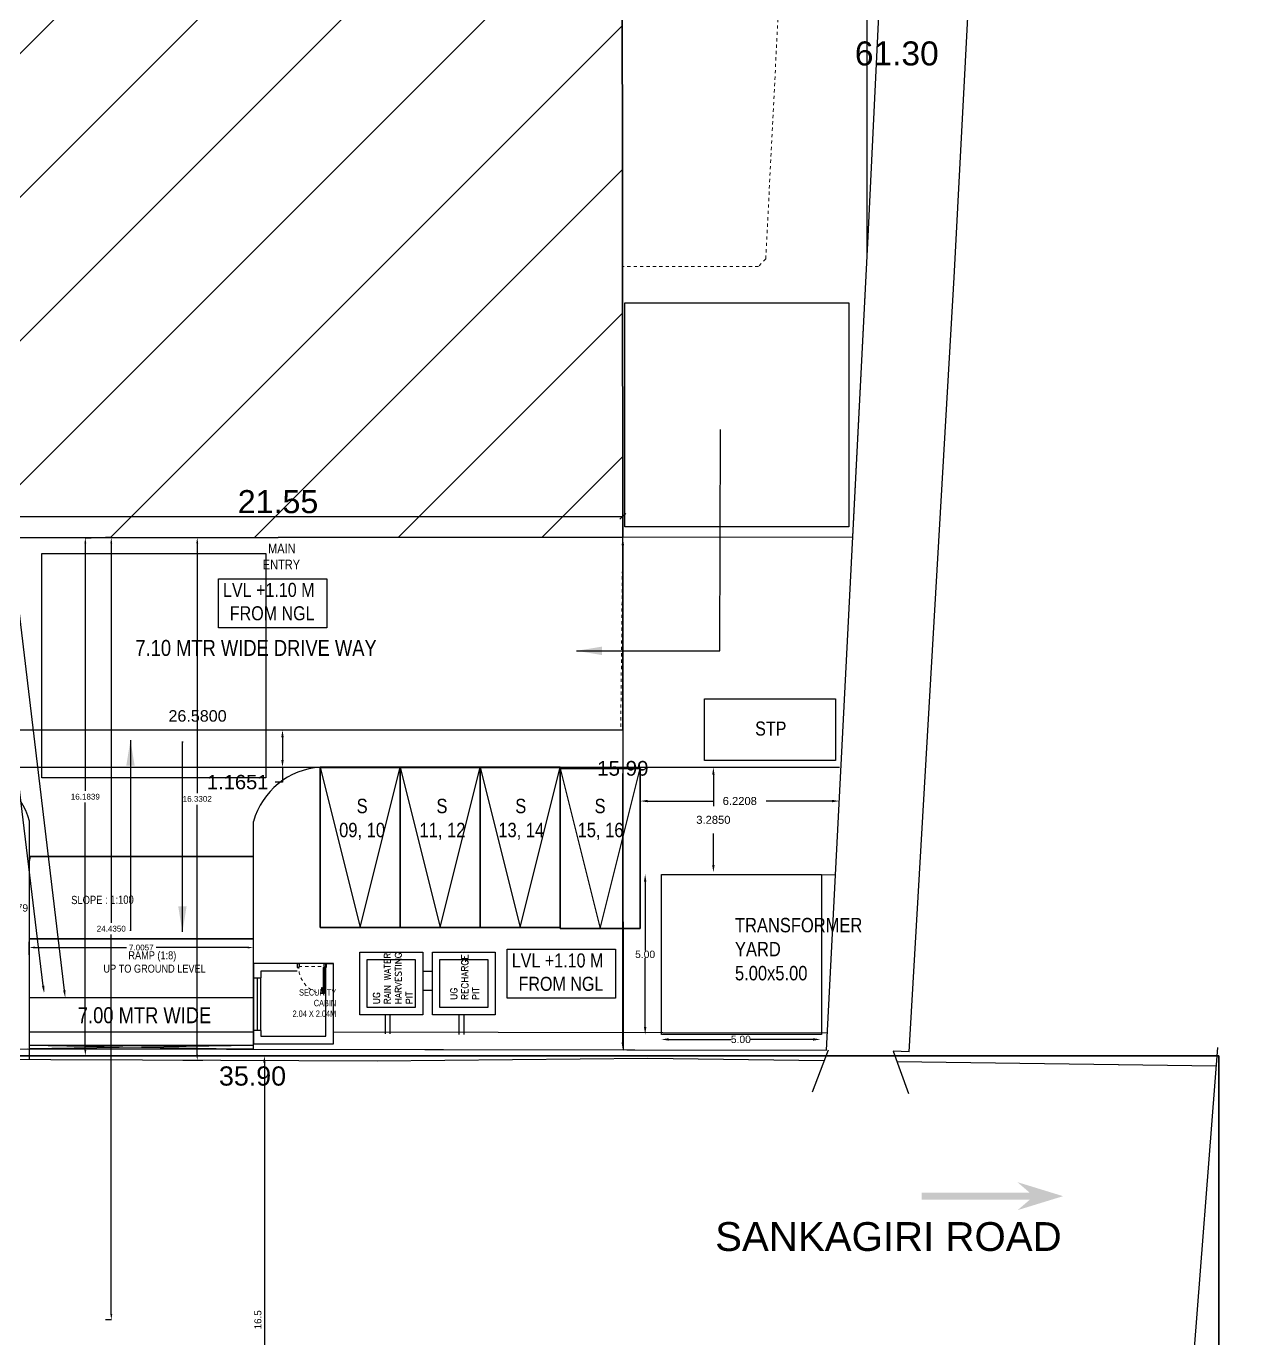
# Model space of a CAD drawing. Header units: metres. Extents: x -38 to 401, y 28 to 287.
# Drawn here: x 42.66 to 80.61, y 60.13 to 101.13 of the extents above; entities that cross this region are included whole.
import ezdxf

# ---------------------------------------------------------------- set-up
doc = ezdxf.new("R2010")
doc.units = ezdxf.units.M
for name, pattern in [('DASHED2', [0.375, 0.25, -0.125]), ('DOT2', [0.125, 0, -0.125]), ('HIDDEN', [0.375, 0.25, -0.125]), ('HIDDEN2', [0.1875, 0.125, -0.0625]), ('PHANTOM2', [1.25, 0.625, -0.125, 0.125, -0.125, 0.125, -0.125])]:
    doc.linetypes.add(name, pattern=pattern)
for name, color, linetype, lineweight in [('AR_WALL', 7, 'Continuous', 40), ('BLK_1_FIRE_TENDER_MOVEMENT', 161, 'Continuous', 0), ('BLK_1_LVL_0_BLDG_FOOT_PRINT', 4, 'Continuous', 30), ('BLK_1_LVL_0_FRONT_SETBACK', 4, 'Continuous', 30), ('BLK_1_LVL_0_SIDE_SETBACK1', 4, 'Continuous', 30), ('DIST_CL_ROAD', 7, 'Continuous', 0), ('GUARD_ROOM', 6, 'HIDDEN', 13), ('NOTIFIED_ROAD', 7, 'Continuous', 30), ('ROAD_WIDTH', 5, 'HIDDEN2', 5), ('SEPTIC_TANK_1', 7, 'Continuous', 30)]:
    doc.layers.add(name, color=color, linetype=linetype, lineweight=lineweight)
for name, color, linetype in [('MAIN_GATE', 57, 'Continuous'), ('PARKING_SLOT', 4, 'Continuous'), ('PLOT_BOUNDARY', 4, 'Continuous'), ('SEGREGATED_TOILET', 7, 'Continuous'), ('TRANSFORMER_YARD', 7, 'Continuous')]:
    doc.layers.add(name, color=color, linetype=linetype)
doc.layers.add('SHORTEST_DIST_TO_ROAD', color=6, linetype='Continuous', plot=False)
doc.styles.add('ID', font='GOTHIC.TTF', dxfattribs={"width": 0.85})
doc.styles.add('MtXpl_Arial_Narrow', font='ARIALN.TTF')
doc.styles.add('RomanS', font='romans.shx')
doc.styles.get("Standard").update_dxf_attribs({"font": 'arial.ttf'})
doc.styles.add('style1', font='timesbd.ttf')
doc.styles.add('working', font='timesbd.ttf', dxfattribs={"height": 0.25})
doc.dimstyles.new('1-100-ID', dxfattribs={"dimtxt": 0.3, "dimasz": 0.15, "dimexe": 100, "dimexo": 100, "dimgap": 0.15, "dimtad": 1, "dimdec": 0, "dimzin": 3, "dimdsep": 46, "dimtxsty": 'ID', "dimblk": 'ARCHTICK', "dimcen": 0, "dimclrd": 252, "dimclre": 252, "dimclrt": 3, "dimadec": 0, "dimazin": 0, "dimtfac": 1, "dimtdec": 0, "dimtix": 1, "dimtmove": 2, "dimatfit": 3, "dimldrblk": 'OPEN90', "dimfxl": 0, "dimtolj": 1, "dimtzin": 0, "dimarcsym": 0})
doc.dimstyles.new('ED', dxfattribs={"dimscale": 0, "dimtxt": 0.18, "dimasz": 0.18, "dimexe": 0, "dimexo": 0, "dimgap": 0.09, "dimtad": 1, "dimtoh": 1, "dimzin": 3, "dimdsep": 46, "dimtxsty": 'Standard', "dimblk": 'OBLIQUE', "dimcen": 0.09, "dimse1": 1, "dimse2": 1, "dimclrd": 251, "dimclrt": 30, "dimadec": 0, "dimazin": 0, "dimtfac": 1, "dimtmove": 0, "dimatfit": 3, "dimldrblk": 'ARCHTICK', "dimfxl": 0, "dimtolj": 1, "dimtzin": 0, "dimarcsym": 0})
doc.dimstyles.new('ISO-25', dxfattribs={"dimtxt": 2.5, "dimasz": 2.5, "dimexe": 1.25, "dimexo": 0.625, "dimtad": 1, "dimtxsty": 'Standard', "dimcen": 2.5, "dimadec": 0, "dimazin": 0, "dimtfac": 1, "dimtmove": 0, "dimatfit": 3, "dimfxl": 0, "dimarcsym": 0})
doc.dimstyles.new('new model', dxfattribs={"dimtxt": 0.25, "dimasz": 0.23, "dimexe": 0.1, "dimexo": 0.1, "dimgap": 0, "dimtad": 0, "dimtoh": 1, "dimzin": 1, "dimdsep": 46, "dimtxsty": 'working', "dimcen": 0.09, "dimse1": 1, "dimse2": 1, "dimclrd": 8, "dimclre": 8, "dimclrt": 3, "dimadec": 1, "dimazin": 0, "dimtfac": 1, "dimtofl": 0, "dimtmove": 0, "dimatfit": 3, "dimfxl": 0, "dimtolj": 1, "dimtzin": 0, "dimlwd": -1, "dimlwe": -1, "dimarcsym": 0})
doc.dimstyles.get("Standard").update_dxf_attribs({"dimtxt": 0.18, "dimasz": 0.18, "dimexe": 0.18, "dimexo": 0.0625, "dimgap": 0.09, "dimtad": 0, "dimtih": 1, "dimtoh": 1, "dimdec": 4, "dimzin": 0, "dimdsep": 46, "dimtxsty": 'Standard', "dimcen": 0.09, "dimadec": 0, "dimazin": 0, "dimtfac": 1, "dimtdec": 4, "dimtofl": 0, "dimtmove": 0, "dimatfit": 3, "dimfxl": 0, "dimtolj": 1, "dimtzin": 0, "dimarcsym": 0})
doc.dimstyles.new('STANDARD$0', dxfattribs={"dimtxt": 7, "dimasz": 3, "dimexe": 3, "dimexo": 1, "dimgap": 1.5, "dimtad": 1, "dimdec": 1, "dimzin": 1, "dimdsep": 46, "dimlunit": 4, "dimtxsty": 'Standard', "dimblk": 'OBLIQUE', "dimcen": 0.09375, "dimdle": 1, "dimclrd": 8, "dimclre": 8, "dimclrt": 7, "dimadec": 1, "dimazin": 0, "dimtfac": 1, "dimtdec": 1, "dimtix": 1, "dimtmove": 2, "dimatfit": 3, "dimldrblk": 'ARCHTICK', "dimfxl": 0, "dimfrac": 2, "dimtolj": 1, "dimtzin": 0, "dimarcsym": 0})

# ---------------------------------------------------------------- blocks, each defined once
blk = doc.blocks.new('A$C451C4DC8')
at = {"color": 7, "linetype": 'DASHED2', "lineweight": -2, "ltscale": 2}
for p, q in [((0.774, -1.96, -196.523), (0.774, -2.264, -196.835)), ((1.365, -1.96, -230.332), (1.365, -2.264, -230.348))]:
    blk.add_line(p, q, dxfattribs=at)
at = {"color": 7, "lineweight": -2, "ltscale": 2}
for points in [[(0, -1.96), (0, 0), (1.96, 0), (1.96, -1.96)], [(0.23, -1.73), (0.23, -0.23), (1.73, -0.23), (1.73, -1.73)], [(0, -4.224), (0, -2.264), (1.96, -2.264), (1.96, -4.224)], [(0.23, -3.994), (0.23, -2.494), (1.73, -2.494), (1.73, -3.994)]]:
    blk.add_lwpolyline(points, close=True, dxfattribs=at)
at = {"color": 7, "linetype": 'DASHED2', "lineweight": -2, "ltscale": 2, "char_height": 0.2048, "attachment_point": 1, "rotation": 0.0697, "style": 'RomanS'}
for s, insert in [('UG\\PRAIN WATER\\PHARVESTING\\PPIT', (0.332, -0.415)), ('UG\\PRECHARGE\\PPIT', (0.469, -2.833, -196.727))]:
    blk.add_mtext_dynamic_manual_height_columns(s, width=14.63176, gutter_width=12.5, heights=[0], dxfattribs=dict(at, insert=insert))
blk = doc.blocks.new('DOOR .9044M D3')
at = {"linetype": 'Continuous'}
for p, q in [((4488.502, 1107.105), (4488.502, 1106.978)), ((4488.502, 1107.105), (4488.537, 1107.105)), ((4488.502, 1106.978), (4488.522, 1106.978)), ((4488.522, 1107.09), (4488.522, 1106.978)), ((4488.522, 1107.09), (4488.537, 1107.09)), ((4488.537, 1107.135), (4488.55, 1107.135)), ((4488.537, 1107.135), (4488.537, 1107.105)), ((4488.537, 1107.09), (4488.537, 1107.059)), ((4488.537, 1107.059), (4488.55, 1107.059)), ((4488.55, 1106.349), (4488.55, 1107.173)), ((4488.55, 1107.173), (4488.588, 1107.173)), ((4488.588, 1106.349), (4488.588, 1107.173)), ((4488.588, 1107.135), (4488.601, 1107.135)), ((4488.588, 1107.059), (4488.601, 1107.059)), ((4488.601, 1107.135), (4488.601, 1107.105)), ((4488.601, 1107.105), (4488.636, 1107.105)), ((4488.601, 1107.09), (4488.616, 1107.09)), ((4488.601, 1107.09), (4488.601, 1107.059)), ((4488.616, 1107.09), (4488.616, 1106.978)), ((4488.616, 1106.978), (4488.636, 1106.978)), ((4488.636, 1107.105), (4488.636, 1106.978)), ((4487.724, 1106.222), (4487.724, 1106.349)), ((4487.724, 1106.349), (4487.775, 1106.349)), ((4487.724, 1106.222), (4487.788, 1106.222)), ((4487.775, 1106.311), (4487.775, 1106.349)), ((4487.775, 1106.311), (4487.788, 1106.311)), ((4487.788, 1106.222), (4487.788, 1106.311)), ((4488.55, 1106.349), (4488.588, 1106.349)), ((4488.575, 1106.222), (4488.575, 1106.311)), ((4488.575, 1106.311), (4488.588, 1106.311)), ((4488.575, 1106.222), (4488.639, 1106.222)), ((4488.588, 1106.311), (4488.588, 1106.349)), ((4488.588, 1106.349), (4488.639, 1106.349)), ((4488.639, 1106.222), (4488.639, 1106.349))]:
    blk.add_line(p, q, dxfattribs=at)
at = {"linetype": 'PHANTOM2', "lineweight": 0, "ltscale": 0.025}
blk.add_line((4487.775, 1106.311), (4488.588, 1106.311), dxfattribs=at)
blk.add_arc((4488.61, 1106.341), 0.835, 94.1217, 179.4172, dxfattribs=at)
blk = doc.blocks.new('*D1207')
at = {"color": 0, "lineweight": -2}
for p, q in [((42.401, 77.749), (42.401, 73.7)), ((42.401, 69.415), (42.401, 73.465))]:
    blk.add_line(p, q, dxfattribs=at)
at = {"color": 0}
for points in [[(42.363, 77.749), (42.44, 77.749), (42.401, 77.979)], [(42.363, 69.415), (42.44, 69.415), (42.401, 69.185)]]:
    blk.add_solid(points, dxfattribs=at)
at = {"layer": 'Defpoints', "color": 0}
for p in [(42.401, 77.979), (42.789, 77.979), (42.789, 69.185)]:
    blk.add_point(p, dxfattribs=at)
at = {"color": 0, "lineweight": 25, "insert": (42.401, 73.582), "char_height": 0.23, "attachment_point": 5}
blk.add_mtext('\\A1;8.79', dxfattribs=at)
blk = doc.blocks.new('*D1209')
at = {"color": 0, "lineweight": -2}
for p, q in [((61.298, 84.914), (61.298, 78.178)), ((61.298, 69.382), (61.298, 77.708))]:
    blk.add_line(p, q, dxfattribs=at)
at = {"color": 0}
for points in [[(61.259, 84.914), (61.336, 84.914), (61.298, 85.144)], [(61.259, 69.382), (61.336, 69.382), (61.298, 69.152)]]:
    blk.add_solid(points, dxfattribs=at)
at = {"layer": 'Defpoints', "color": 0}
for p in [(61.299, 85.144), (61.269, 69.152), (61.298, 69.152)]:
    blk.add_point(p, dxfattribs=at)
at = {"color": 0, "lineweight": 25, "insert": (61.298, 77.943), "char_height": 0.23, "attachment_point": 5}
blk.add_mtext('\\A1;{\\H2x;15.99}', dxfattribs=at)
blk = doc.blocks.new('*D1213')
at = {"color": 0, "lineweight": -2}
for p, q in [((62.73, 69.477), (64.689, 69.477)), ((67.245, 69.477), (65.286, 69.477))]:
    blk.add_line(p, q, dxfattribs=at)
at = {"color": 0}
for points in [[(62.73, 69.515), (62.73, 69.438), (62.5, 69.477)], [(67.245, 69.515), (67.245, 69.438), (67.475, 69.477)]]:
    blk.add_solid(points, dxfattribs=at)
at = {"layer": 'Defpoints', "color": 0}
for p in [(62.5, 69.694, 0.004), (67.475, 69.672, 0), (67.475, 69.477)]:
    blk.add_point(p, dxfattribs=at)
at = {"color": 0, "lineweight": 25, "insert": (64.987, 69.477), "char_height": 0.23, "attachment_point": 5}
blk.add_mtext('\\A1;5.00', dxfattribs=at)
blk = doc.blocks.new('*D1214')
at = {"color": 0, "lineweight": -2}
for p, q in [((61.996, 74.404), (61.996, 72.252)), ((61.996, 69.864), (61.996, 72.017))]:
    blk.add_line(p, q, dxfattribs=at)
at = {"color": 0}
for points in [[(61.958, 74.404), (62.034, 74.404), (61.996, 74.634)], [(61.958, 69.864), (62.034, 69.864), (61.996, 69.634)]]:
    blk.add_solid(points, dxfattribs=at)
at = {"layer": 'Defpoints', "color": 0}
for p in [(62.511, 74.634, 0), (61.996, 69.634), (62.502, 69.634, 0)]:
    blk.add_point(p, dxfattribs=at)
at = {"color": 0, "lineweight": 25, "insert": (61.996, 72.134), "char_height": 0.23, "attachment_point": 5}
blk.add_mtext('\\A1;5.00', dxfattribs=at)
blk = doc.blocks.new('CARS')
at = {"color": 0, "linetype": 'Continuous'}
blk.add_lwpolyline([(0, 0), (5000, 0), (5000, -2500), (0, -2500)], close=True, dxfattribs=at)
blk.add_lwpolyline([(0, 0), (5000, -1250), (0, -2500)], dxfattribs=at)
blk = doc.blocks.new('*D703')
at = {"color": 0, "lineweight": -2}
for p, q in [((50.663, 78.914), (50.663, 78.209)), ((50.663, 77.979), (50.663, 77.513)), ((50.663, 77.513), (50.433, 77.513))]:
    blk.add_line(p, q, dxfattribs=at)
at = {"color": 0}
for points in [[(50.625, 78.914), (50.702, 78.914), (50.663, 79.144)], [(50.625, 78.209), (50.702, 78.209), (50.663, 77.979)]]:
    blk.add_solid(points, dxfattribs=at)
at = {"layer": 'Defpoints', "color": 0}
for p in [(49.709, 79.144, 0.011), (49.709, 77.979, 0.011), (50.663, 77.979)]:
    blk.add_point(p, dxfattribs=at)
at = {"color": 0, "lineweight": 25, "insert": (49.264, 77.513), "char_height": 0.25, "attachment_point": 5}
blk.add_mtext('\\A1;{\\H1.8x;1.1651}', dxfattribs=at)
blk = doc.blocks.new('*D1219')
at = {"color": 0, "lineweight": -2}
for p, q in [((62.073, 76.924), (64.133, 76.924)), ((67.833, 76.924), (65.773, 76.924))]:
    blk.add_line(p, q, dxfattribs=at)
at = {"color": 0}
for points in [[(62.073, 76.962), (62.073, 76.886), (61.843, 76.924)], [(67.833, 76.962), (67.833, 76.886), (68.063, 76.924)]]:
    blk.add_solid(points, dxfattribs=at)
at = {"layer": 'Defpoints', "color": 0}
for p in [(61.843, 77.094), (68.063, 76.924), (68.063, 76.896, 0.011)]:
    blk.add_point(p, dxfattribs=at)
at = {"color": 0, "lineweight": 25, "insert": (64.953, 76.924), "char_height": 0.25, "attachment_point": 5}
blk.add_mtext('\\A1;6.2208', dxfattribs=at)
blk = doc.blocks.new('*D1220')
at = {"color": 0, "lineweight": -2}
for p, q in [((64.128, 77.749), (64.128, 76.764)), ((64.128, 74.924), (64.128, 75.909))]:
    blk.add_line(p, q, dxfattribs=at)
at = {"color": 0}
for points in [[(64.09, 77.749), (64.167, 77.749), (64.128, 77.979)], [(64.09, 74.924), (64.167, 74.924), (64.128, 74.694)]]:
    blk.add_solid(points, dxfattribs=at)
at = {"layer": 'Defpoints', "color": 0}
for p in [(64.243, 77.979, 0.011), (64.128, 74.694), (64.243, 74.694)]:
    blk.add_point(p, dxfattribs=at)
at = {"color": 0, "lineweight": 25, "insert": (64.128, 76.336), "char_height": 0.25, "attachment_point": 5}
blk.add_mtext('\\A1;3.2850', dxfattribs=at)
blk = doc.blocks.new('*D1222')
at = {"layer": 'Defpoints', "color": 0}
for p in [(31.734, 69.166, 0.011), (67.719, 69.139, 0.011), (67.718, 68.316)]:
    blk.add_point(p, dxfattribs=at)
at = {"color": 0, "lineweight": 25, "insert": (49.726, 68.33), "char_height": 0.2, "attachment_point": 5}
blk.add_mtext('\\A1;{\\H3x;35.90}', dxfattribs=at)
blk = doc.blocks.new('*D1225')
at = {"layer": 'Defpoints', "color": 0}
for p in [(70.608, 131.476, 0.011), (67.662, 69.141, 0.011), (68.386, 69.106)]:
    blk.add_point(p, dxfattribs=at)
at = {"color": 0, "lineweight": 25, "insert": (69.859, 100.274), "char_height": 0.25, "attachment_point": 5}
blk.add_mtext('\\A1;{\\H3x;61.30}', dxfattribs=at)
blk = doc.blocks.new('_ArchTick')
at = {"color": 0, "linetype": 'ByBlock', "const_width": 0.15}
blk.add_lwpolyline([(-0.5, -0.5), (0.5, 0.5)], dxfattribs=at)
blk = doc.blocks.new('*D699')
at = {"color": 252, "lineweight": -2}
for p, q in [((38.614, 137.902), (49.766, 137.916)), ((62.734, 137.932), (51.56, 137.918))]:
    blk.add_line(p, q, dxfattribs=at)
at = {"color": 252, "linetype": 'DOT2', "lineweight": -2}
for p, q in [((38.737, 38.492), (38.738, 37.902)), ((62.857, 38.522), (62.858, 37.932))]:
    blk.add_line(p, q, dxfattribs=at)
at = {"layer": 'Defpoints', "color": 0}
for p in [(38.613, 138.492, 0.011), (62.733, 138.522, 0.011), (62.734, 137.932)]:
    blk.add_point(p, dxfattribs=at)
at = {"color": 252, "lineweight": -2, "xscale": 0.15, "yscale": 0.15, "zscale": 0.15}
for p, rotation in [((38.614, 137.902), 180.0710662321412), ((62.734, 137.932), 0.07106623214121782)]:
    blk.add_blockref('_ArchTick', p, dxfattribs=dict(at, rotation=rotation))
at = {"color": 3, "lineweight": 25, "insert": (50.663, 137.917), "char_height": 0.3, "attachment_point": 5, "rotation": 0.0711, "style": 'ID'}
blk.add_mtext('\\A1;{\\H4x;24}', dxfattribs=at)
blk = doc.blocks.new('_Open90')
at = {"layer": 'AR_WALL', "color": 0, "lineweight": -2}
for p, q in [((0, 0), (-1, 0)), ((-0.5, 0.5), (0, 0)), ((0, 0), (-0.5, -0.5))]:
    blk.add_line(p, q, dxfattribs=at)
blk = doc.blocks.new('*D1227')
at = {"layer": 'Defpoints', "color": 0}
for p in [(61.299, 79.581), (34.719, 79.144, 0.011), (61.299, 79.144, 0.011)]:
    blk.add_point(p, dxfattribs=at)
at = {"color": 0, "lineweight": 25, "insert": (48.009, 79.581), "char_height": 0.2, "attachment_point": 5}
blk.add_mtext('\\A1;{\\H1.8x;26.5800}', dxfattribs=at)
blk = doc.blocks.new('_Oblique')
at = {"color": 0, "linetype": 'ByBlock', "lineweight": -2}
blk.add_line((-0.5, -0.5), (0.5, 0.5), dxfattribs=at)
blk = doc.blocks.new('*D1228')
at = {"color": 251, "lineweight": -2}
blk.add_line((39.749, 85.816), (61.299, 85.816), dxfattribs=at)
at = {"layer": 'Defpoints', "color": 0}
for p in [(61.299, 85.816), (39.749, 85.286, 0.011), (61.299, 85.313, 0.011)]:
    blk.add_point(p, dxfattribs=at)
at = {"color": 251, "lineweight": -2, "xscale": 0.18, "yscale": 0.18, "zscale": 0.18, "rotation": 180}
blk.add_blockref('_Oblique', (39.749, 85.816), dxfattribs=at)
at = {"color": 251, "lineweight": -2, "xscale": 0.18, "yscale": 0.18, "zscale": 0.18}
blk.add_blockref('_Oblique', (61.299, 85.816), dxfattribs=at)
at = {"color": 30, "lineweight": 25, "insert": (50.524, 86.273), "char_height": 0.18, "attachment_point": 5}
blk.add_mtext('\\A1;{\\H4x;21.55}', dxfattribs=at)
blk = doc.blocks.new('*D910')
at = {"layer": 'Defpoints', "color": 0}
for p in [(32.923, 155.919), (33.046, 155.934), (43.337, 70.937)]:
    blk.add_point(p, dxfattribs=at)
at = {"layer": 'SEGREGATED_TOILET', "color": 1}
for p, q in [((32.95, 155.691), (38.02, 113.818)), ((43.186, 71.15), (38.116, 113.023))]:
    blk.add_line(p, q, dxfattribs=at)
for points in [[(32.988, 155.695), (32.912, 155.686), (32.923, 155.919)], [(43.224, 71.155), (43.148, 71.145), (43.214, 70.922)]]:
    blk.add_solid(points, dxfattribs=at)
at = {"layer": 'SEGREGATED_TOILET', "color": 1, "lineweight": 30, "insert": (38.068, 113.42), "char_height": 0.25, "attachment_point": 5, "rotation": 276.9038, "style": 'working'}
blk.add_mtext('\\A1;85.62', dxfattribs=at)
blk = doc.blocks.new('*D720')
at = {"layer": 'Defpoints', "color": 0}
for p in [(33.707, 155.94), (43.873, 70.781, 0.011), (43.873, 70.781)]:
    blk.add_point(p, dxfattribs=at)
at = {"layer": 'SEGREGATED_TOILET', "color": 1}
for p, q in [((33.735, 155.711), (38.742, 113.762)), ((43.846, 71.01), (38.838, 112.959))]:
    blk.add_line(p, q, dxfattribs=at)
for points in [[(33.773, 155.716), (33.697, 155.707), (33.707, 155.94)], [(43.884, 71.014), (43.808, 71.005), (43.873, 70.781)]]:
    blk.add_solid(points, dxfattribs=at)
at = {"layer": 'SEGREGATED_TOILET', "color": 1, "lineweight": 30, "insert": (38.79, 113.361), "char_height": 0.25, "attachment_point": 5, "rotation": 276.8072, "style": 'working'}
blk.add_mtext('\\A1;85.76', dxfattribs=at)
blk = doc.blocks.new('*D930')
at = {"layer": 'Defpoints', "color": 0}
for p in [(47.559, 85.155, 0.011), (47.482, 68.825, 0.307), (47.999, 68.825)]:
    blk.add_point(p, dxfattribs=at)
at = {"layer": 'NOTIFIED_ROAD', "color": 0, "lineweight": -2}
for p, q in [((47.622, 85.155), (48.179, 85.155)), ((47.999, 84.975), (47.999, 77.172)), ((47.999, 69.005), (47.999, 76.808)), ((47.544, 68.825), (48.179, 68.825))]:
    blk.add_line(p, q, dxfattribs=at)
at = {"layer": 'NOTIFIED_ROAD', "color": 0}
for points in [[(47.969, 84.975), (48.029, 84.975), (47.999, 85.155)], [(47.969, 69.005), (48.029, 69.005), (47.999, 68.825)]]:
    blk.add_solid(points, dxfattribs=at)
at = {"layer": 'NOTIFIED_ROAD', "color": 0, "insert": (47.999, 76.99), "char_height": 0.18, "attachment_point": 5}
blk.add_mtext('\\A1;16.3302', dxfattribs=at)
blk = doc.blocks.new('*D931')
at = {"layer": 'Defpoints', "color": 0}
for p in [(45.38, 85.152, 0.011), (45.313, 60.717), (45.38, 60.717, 0.307)]:
    blk.add_point(p, dxfattribs=at)
at = {"layer": 'DIST_CL_ROAD', "color": 0, "lineweight": -2}
for p, q in [((45.317, 85.152), (45.133, 85.152)), ((45.313, 84.972), (45.313, 73.117)), ((45.313, 60.897), (45.313, 72.753)), ((45.317, 60.717), (45.133, 60.717))]:
    blk.add_line(p, q, dxfattribs=at)
at = {"layer": 'DIST_CL_ROAD', "color": 0}
for points in [[(45.283, 84.972), (45.343, 84.972), (45.313, 85.152)], [(45.283, 60.897), (45.343, 60.897), (45.313, 60.717)]]:
    blk.add_solid(points, dxfattribs=at)
at = {"layer": 'DIST_CL_ROAD', "color": 0, "insert": (45.313, 72.935), "char_height": 0.18, "attachment_point": 5}
blk.add_mtext('\\A1;24.4350', dxfattribs=at)
blk = doc.blocks.new('*D932')
at = {"layer": 'Defpoints', "color": 0}
for p in [(44.438, 85.151, 0.011), (44.502, 85.151), (44.458, 68.967, 0.307)]:
    blk.add_point(p, dxfattribs=at)
at = {"layer": 'SHORTEST_DIST_TO_ROAD', "color": 0, "lineweight": -2}
for p, q in [((44.501, 85.151), (44.682, 85.151)), ((44.502, 84.971), (44.502, 77.241)), ((44.502, 69.147), (44.502, 76.877)), ((44.521, 68.967), (44.682, 68.967))]:
    blk.add_line(p, q, dxfattribs=at)
at = {"layer": 'SHORTEST_DIST_TO_ROAD', "color": 0}
for points in [[(44.472, 84.971), (44.532, 84.971), (44.502, 85.151)], [(44.472, 69.147), (44.532, 69.147), (44.502, 68.967)]]:
    blk.add_solid(points, dxfattribs=at)
at = {"layer": 'SHORTEST_DIST_TO_ROAD', "color": 0, "insert": (44.502, 77.059), "char_height": 0.18, "attachment_point": 5}
blk.add_mtext('\\A1;16.1839', dxfattribs=at)
blk = doc.blocks.new('*D721')
at = {"layer": 'Defpoints', "color": 0}
for p in [(49.753, 72.347), (42.747, 72.057), (49.753, 72.057, 0.011)]:
    blk.add_point(p, dxfattribs=at)
at = {"layer": 'MAIN_GATE', "color": 0, "lineweight": -2}
for p, q in [((42.747, 72.12), (42.747, 72.527)), ((42.927, 72.347), (45.787, 72.347)), ((49.573, 72.347), (46.713, 72.347)), ((49.753, 72.12), (49.753, 72.527))]:
    blk.add_line(p, q, dxfattribs=at)
at = {"layer": 'MAIN_GATE', "color": 0}
for points in [[(42.927, 72.377), (42.927, 72.317), (42.747, 72.347)], [(49.573, 72.377), (49.573, 72.317), (49.753, 72.347)]]:
    blk.add_solid(points, dxfattribs=at)
at = {"layer": 'MAIN_GATE', "color": 0, "insert": (46.25, 72.347), "char_height": 0.18, "attachment_point": 5}
blk.add_mtext('\\A1;7.0057', dxfattribs=at)
blk = doc.blocks.new('*D1206')
at = {"layer": 'Defpoints', "color": 0}
for p in [(50.098, 68.967, 0.307), (50.098, 52.467, 0.307), (50.098, 52.467)]:
    blk.add_point(p, dxfattribs=at)
at = {"layer": 'NOTIFIED_ROAD', "color": 0, "linetype": 'DOT2', "lineweight": -2}
for p, q in [((50.062, 68.967), (48.848, 68.967)), ((50.135, 52.467), (51.348, 52.467))]:
    blk.add_line(p, q, dxfattribs=at)
at = {"layer": 'NOTIFIED_ROAD', "color": 0, "lineweight": -2}
blk.add_line((50.098, 68.747), (50.098, 52.687), dxfattribs=at)
at = {"layer": 'NOTIFIED_ROAD', "color": 0}
for points in [[(50.062, 68.747), (50.135, 68.747), (50.098, 68.967)], [(50.062, 52.687), (50.135, 52.687), (50.098, 52.467)]]:
    blk.add_solid(points, dxfattribs=at)
at = {"layer": 'NOTIFIED_ROAD', "color": 0, "insert": (49.896, 60.717), "char_height": 0.22, "attachment_point": 5, "rotation": 90}
blk.add_mtext('16.5', dxfattribs=at)

msp = doc.modelspace()

# ---------------------------------------------------------------- hatches: boundary and pattern name
at = {"lineweight": 25}
h = msp.add_hatch(dxfattribs=at)
h.set_pattern_fill('ANSI31', color=0)
h.set_pattern_definition([(45, (-2285.8488, -180.5307), (-2.245064, 2.245064), [])])
h.paths.add_polyline_path([(62.74573, 128.37947), (61.29437, 128.37886), (61.29437, 138.52206), (52.51437, 138.51111), (52.51437, 138.49386), (39.74437, 138.49386), (39.74437, 135.33135), (39.49437, 135.08135), (38.61738, 135.08135), (38.636, 120.03712), (39.77337, 120.03712), (39.77337, 112.83712), (38.64491, 112.83712), (38.65086, 108.02926), (38.81398, 108.02926), (38.81398, 107.26334), (38.65181, 107.26334), (38.65664, 103.36151), (39.72664, 103.363), (39.74933, 85.1453), (61.29437, 85.17203), (61.29437, 89.16217), (61.26422, 113.47201), (62.76422, 113.47387)])
h.paths.add_polyline_path([(61.25852, 127.7137), (61.2628, 124.25922), (63.02653, 124.26141), (63.02224, 127.71588)], flags=9)
h.paths.add_polyline_path([(48.86109, 117.58603), (53.40621, 117.58603), (53.40621, 120.0341), (48.86109, 120.0341)], flags=24)
h = msp.add_hatch(color=7, dxfattribs=at)
h.dxf.hatch_style = 1
h.paths.add_polyline_path([(74.01132, 64.69009), (73.62865, 65.01852), (75.05653, 64.58036), (73.63624, 64.14453), (74.01132, 64.46645), (70.63298, 64.46645), (70.63298, 64.69009)])

# ---------------------------------------------------------------- linework, layer by layer
at = {"color": 7, "lineweight": 25}
for p, q in [((68.939, 94.03379, 0.01119), (68.939, 145.58832, 0.01119)), ((51.84255, 77.97871, 0.01119), (68.06992, 77.97871, 0.01119)), ((42.75789, 68.84304, 0.01119), (42.75789, 76.30038, 0.01119)), ((49.75789, 69.17307, 0.01119), (49.75789, 76.28809, 0.01119)), ((62.51089, 74.63419, 0.01119), (67.94566, 74.62401, 0.01119)), ((62.51089, 69.63467, 0.01119), (62.51089, 74.63419, 0.01119)), ((51.12255, 71.84368, 0.02235), (49.7526, 71.84368, 0.02235)), ((49.7526, 71.84368, 0.02235), (49.7526, 69.34368, 0.02235)), ((52.0226, 69.57368, 0.02235), (52.0226, 71.84368, 0.02235)), ((52.0226, 71.84368, 0.02235), (52.2526, 71.84368, 0.02235)), ((52.2526, 69.34368, 0.02235), (52.2526, 71.84368, 0.02235)), ((49.7526, 71.40211, 0.02235), (49.98262, 71.40211, 1322.53043)), ((49.86761, 71.40211, 661.27639), (49.86761, 69.75871, 0.02235)), ((51.12255, 71.61368, 0.02235), (49.9826, 71.61368, 0.02235)), ((49.98262, 71.61368, -1755.54887), (49.98262, 71.40211, 1322.53043)), ((49.98262, 69.75871, 0.02235), (49.98262, 71.40211, 1322.53043)), ((53.88272, 69.65035, 0.01119), (53.88272, 70.23986, 0.01119)), ((54.03273, 69.64941, 0.01119), (54.03273, 70.24259, 0.01119)), ((56.1854, 69.63599, 0.01119), (56.1854, 70.23986, 0.01119)), ((56.33541, 69.63505, 0.01119), (56.33541, 70.24259, 0.01119)), ((49.98262, 69.75871, 0.02235), (49.7526, 69.75871, 0.02235)), ((49.9826, 69.75871, 0.02235), (49.9826, 69.57368, 0.02235)), ((52.2526, 69.71622, 0.02235), (67.68963, 69.68238, 0.01087)), ((42.75789, 69.30034, 0.01119), (49.75789, 69.17307, 0.01119)), ((42.75789, 69.30034, 0.01119), (49.75789, 69.30034, 0.01119)), ((49.9826, 69.57368, 0.02235), (52.0226, 69.57368, 0.02235)), ((49.75789, 69.28807, 0.01119), (42.75789, 69.18534, 0.01119)), ((49.75789, 69.17307, 0.01119), (42.75789, 69.18534, 0.01119)), ((67.71856, 69.13943, 0.01119), (67.21239, 67.8267, 0.30689)), ((69.74529, 69.11405, 1.74319), (70.22352, 67.78474, 0.30689)), ((76.82904, 68.67701, 0.01119), (76.80082, 68.67939, 0.01119))]:
    msp.add_line(p, q, dxfattribs=at)
at = {"lineweight": 25}
for p, q in [((22.14287, 68.96726, 0.30689), (79.91861, 68.96726, 0.30689)), ((79.91861, 68.96726, 0.30689), (79.91861, 52.46726, 0.30689))]:
    msp.add_line(p, q, dxfattribs=at)
at = {"color": 7, "lineweight": 25}
for points, elevation in [([(70.24157, 69.08503), (71.65631, 93.27798), (73.05838, 120.06702), (73.8008, 133.41452), (72.30328, 144.54485), (69.7891, 163.70175)], 1.74319), ([(49.70089, 69.17422), (67.66156, 69.14057), (68.18673, 79.27712), (68.96604, 94.56434), (69.74952, 110.76816), (70.29932, 122.00395), (70.55009, 129.29112), (70.6081, 131.47617), (70.30322, 134.60304), (69.03702, 144.41632), (67.02642, 159.93384), (30.71747, 157.04442), (31.245, 138.95009), (31.64358, 107.424), (31.59175, 101.71739), (31.73379, 69.16612), (40.21222, 69.17758), (42.70089, 69.18648)], 0.01119), ([(38.64297, 114.40302), (38.61316, 138.49378), (62.73314, 138.52385), (62.76422, 113.47387), (61.26422, 113.47201), (61.29932, 85.17203), (39.74933, 85.1453), (39.72664, 103.363), (38.65664, 103.36151), (38.64297, 114.40302)], 0.01119), ([(39.74937, 103.67386), (34.71937, 103.67386), (34.71937, 79.14386), (61.29937, 79.14386), (61.29937, 85.14386)], 0.01119), ([(49.7526, 69.75871), (49.7526, 69.34368), (52.2526, 69.34368)], 0.02235), ([(67.59091, 68.80733), (62.07684, 68.88393), (53.61934, 68.79574), (46.28385, 68.83051), (34.81509, 68.87125), (22.14287, 68.96726)], 0.30689), ([(70.24157, 69.08503), (69.74529, 69.11405)], 1.74319), ([(77.74576, 46.73247), (78.58569, 55.90709), (80.60837, 57.20933), (73.04487, 57.84892), (79.07154, 58.6204), (79.89035, 69.22265)], 1.53099), ([(79.84512, 68.63711), (69.86701, 68.77571)], 0.30689)]:
    msp.add_lwpolyline(points, dxfattribs=dict(at, elevation=elevation))
at = {"color": 7, "linetype": 'HIDDEN2', "lineweight": 20, "ltscale": 0.35, "elevation": 0.01119}
msp.add_lwpolyline([(39.74437, 151.03562), (61.29437, 150.96312), (61.29437, 128.37886), (67.25393, 128.38136), (67.50374, 128.12167), (65.76477, 93.85949), (65.53815, 93.62386), (61.29437, 93.62386), (61.29437, 85.14386), (61.23204, 79.14386), (34.71937, 79.14386), (34.71937, 134.83135), (34.96937, 135.08135), (39.49437, 135.08135), (39.74437, 135.33135)], close=True, dxfattribs=at)
at = {"color": 7, "lineweight": 25, "elevation": 0.01119}
for points in [[(48.66315, 83.86884), (52.04499, 83.86884), (52.04499, 82.33699), (48.66315, 82.33699)], [(57.68751, 72.29323), (61.06934, 72.29323), (61.06934, 70.76139), (57.68751, 70.76139)]]:
    msp.add_lwpolyline(points, close=True, dxfattribs=at)
at = {"color": 7, "lineweight": 25, "const_width": 0.04809, "elevation": 0.01119}
for points in [[(40.80641, 77.97871), (51.84255, 77.97871)], [(42.76317, 75.19105), (49.75799, 75.19105)], [(42.76317, 72.62203), (49.75799, 72.62203)], [(42.76317, 70.78134), (49.75799, 70.78134)], [(42.76317, 69.70774), (49.75799, 69.70774)]]:
    msp.add_lwpolyline(points, dxfattribs=at)
at = {"lineweight": 25, "elevation": 0.30689}
msp.add_lwpolyline([(79.91861, 68.96726), (22.14287, 68.96726), (22.14287, 52.46726), (79.91861, 52.46726)], close=True, dxfattribs=at)
at = {"color": 7, "lineweight": 25}
for centre, start, end in [((40.52705, 75.68018, 0.01119), 15.536578, 83.070378), ((51.98872, 75.66789, 0.01119), 93.619446, 164.463422), ((40.52705, 75.68018, 0.01119), 344.463422, 347.804492)]:
    msp.add_arc(centre, 2.31544, start, end, dxfattribs=at)
at = {"layer": 'BLK_1_FIRE_TENDER_MOVEMENT', "lineweight": 30}
for points in [[(68.3623, 85.48572), (61.3623, 85.48572), (61.3623, 92.48572), (68.3623, 92.48572)], [(50.13995, 77.6535), (43.13995, 77.6535), (43.13995, 84.6535), (50.13995, 84.6535)]]:
    msp.add_lwpolyline(points, close=True, dxfattribs=at)
at = {"layer": 'BLK_1_LVL_0_BLDG_FOOT_PRINT', "color": 1, "elevation": 0.01119}
msp.add_lwpolyline([(62.73318, 138.52385), (38.6132, 138.49378), (38.64301, 114.40302), (38.65667, 103.36151), (39.72667, 103.363), (39.74937, 85.1453), (61.29935, 85.17203), (61.26425, 113.47201), (62.76425, 113.47387)], close=True, dxfattribs=at)
at = {"layer": 'BLK_1_LVL_0_FRONT_SETBACK', "color": 2, "elevation": 0.01119}
msp.add_lwpolyline([(61.29932, 85.17203), (39.74933, 85.1453), (39.76923, 69.17559), (40.21223, 69.17618), (42.70089, 69.18509), (61.31919, 69.15084)], close=True, dxfattribs=at)
at = {"layer": 'BLK_1_LVL_0_SIDE_SETBACK1', "color": 171, "elevation": 0.01119}
msp.add_lwpolyline([(69.74953, 110.76676), (70.29932, 122.00256), (70.5501, 129.28973), (70.60811, 131.47478), (70.30323, 134.60165), (69.79601, 138.53266), (62.73314, 138.52385), (62.76422, 113.47387), (61.26422, 113.47201), (61.29932, 85.17203), (68.48777, 85.18095), (68.96605, 94.56295)], close=True, dxfattribs=at)
at = {"layer": 'GUARD_ROOM', "color": 2, "linetype": 'ByBlock', "lineweight": 30, "elevation": 0.02235}
msp.add_lwpolyline([(49.7526, 69.34368), (52.2526, 69.34368), (52.2526, 71.84368), (49.7526, 71.84368)], close=True, dxfattribs=at)
at = {"layer": 'NOTIFIED_ROAD', "color": 1, "elevation": 0.30689}
msp.add_lwpolyline([(22.14287, 68.96726), (79.91861, 68.96726), (79.91861, 52.46726), (22.14287, 52.46726)], close=True, dxfattribs=at)
at = {"layer": 'PARKING_SLOT', "color": 30, "lineweight": 30, "elevation": 0.01119}
for points in [[(51.84255, 72.97393), (51.84255, 77.97393), (54.34255, 77.97393), (54.34255, 72.97393)], [(51.84255, 72.97393), (51.84255, 77.97393), (54.34255, 77.97393), (54.34255, 72.97393)], [(54.34255, 72.97393), (54.34255, 77.97393), (56.84255, 77.97393), (56.84255, 72.97393)], [(54.34255, 72.97393), (54.34255, 77.97393), (56.84255, 77.97393), (56.84255, 72.97393)], [(56.84336, 72.97547), (56.84336, 77.97547), (59.34336, 77.97547), (59.34336, 72.97547)], [(56.84336, 72.97547), (56.84336, 77.97547), (59.34336, 77.97547), (59.34336, 72.97547)], [(59.34255, 72.94283), (59.34255, 77.94283), (61.84255, 77.94283), (61.84255, 72.94283)], [(59.34255, 72.94283), (59.34255, 77.94283), (61.84255, 77.94283), (61.84255, 72.94283)]]:
    msp.add_lwpolyline(points, close=True, dxfattribs=at)
at = {"layer": 'PLOT_BOUNDARY', "color": 70, "lineweight": 30, "elevation": 0.01119}
msp.add_lwpolyline([(42.70089, 69.18509), (67.66157, 69.13918), (68.18674, 79.27573), (68.96605, 94.56295), (69.74953, 110.76676), (70.29932, 122.00256), (70.5501, 129.28973), (70.60811, 131.47478), (70.30323, 134.60165), (69.03703, 144.41493), (67.02642, 159.93244), (30.71747, 157.04303), (31.245, 138.94869), (31.64359, 107.4226), (31.59176, 101.71599), (31.73379, 69.16472), (40.21223, 69.17618), (42.70089, 69.18509)], close=True, dxfattribs=at)
at = {"layer": 'ROAD_WIDTH', "color": 1, "elevation": 0.30689}
msp.add_lwpolyline([(22.14287, 68.96726), (79.91861, 68.96726), (79.91861, 52.46726), (22.14287, 52.46726)], close=True, dxfattribs=at)
at = {"layer": 'SEPTIC_TANK_1', "color": 146, "lineweight": 30}
msp.add_lwpolyline([(67.94644, 78.19117), (63.84624, 78.19117), (63.84624, 80.11805), (67.94644, 80.11805)], close=True, dxfattribs=at)
at = {"layer": 'TRANSFORMER_YARD', "color": 7, "lineweight": 30, "elevation": 0.01119}
msp.add_lwpolyline([(62.51089, 74.63419), (67.51089, 74.63419), (67.51089, 69.63419), (62.51089, 69.63419)], close=True, dxfattribs=at)

# ---------------------------------------------------------------- block references
at = {"color": 7, "lineweight": 25}
for name, p, xscale, yscale, zscale, rotation in [('CARS', (51.84255, 77.97871, 0.01119), -0.001, 0.001, 0.001, 90), ('CARS', (54.34255, 77.97871, 0.01119), -0.001, 0.001, 0.001, 90), ('CARS', (56.84255, 77.97871, 0.01119), -0.001, 0.001, 0.001, 90), ('CARS', (59.34255, 77.94283, 0.01119), -0.001, 0.001, 0.001, 90), ('A$C451C4DC8', (53.08369, 70.24259, 0.01119), 1.000054823860121, 1.000054823860121, 1.000054823860121, 90), ('DOOR .9044M D3', (-4366.17103, 1160.70474, 0.02235), -0.9843059284870784, 0.9843059284870784, 0.9843059284870784, 180)]:
    msp.add_blockref(name, p, dxfattribs=dict(at, xscale=xscale, yscale=yscale, zscale=zscale, rotation=rotation))

# ---------------------------------------------------------------- texts
at = {"color": 7, "lineweight": 25, "style": 'MtXpl_Arial_Narrow'}
for s, p in [('7.10 MTR WIDE DRIVE WAY', (46.06551, 81.45727, -31449.45629)), ('7.00 MTR WIDE ', (44.26843, 69.98327, -31449.44569))]:
    msp.add_text(s, height=0.5, dxfattribs=at).set_placement(p)
at = {"color": 7, "lineweight": 25}
msp.add_text('SANKAGIRI ROAD ', height=0.9, dxfattribs=at).set_placement((64.18432, 62.86939, 0.01119))
for s, insert, char_height, width, attachment_point in [('{\\fArial Narrow|b0|i0|c0|p34;\\W5.80126;  \\W1;MAIN\\P{\\W9.877677; }ENTRY}', (49.10376, 84.16229, 0.01119), 0.3, 3.0224593, 7), ('\\pt4.82041;{\\fArial Narrow|b0|i0|c0|p34;LVL +1.10 M \\PFROM NGL}', (51.66528, 82.5646, 0.01119), 0.4382188, 8.1713243, 9), ('\\pt4.82041;{\\fArial Narrow|b0|i0|c0|p34;STP}', (66.4101, 78.96386), 0.4382188, 8.1713243, 9), ('{\\fArial Narrow|b0|i0|c0|p34;\\W7.40046;  \\W1;S\\P\\W5.49307;  \\W1;09, 10 }', (50.85906, 76.99461, 0.01119), 0.45, 4.5371597, 1), ('{\\fArial Narrow|b0|i0|c0|p34;\\W7.40046;  \\W1;S\\P\\W5.55678;  \\W1;11, 12 }', (53.35291, 76.99461, 0.01119), 0.45, 4.5371597, 1), ('{\\fArial Narrow|b0|i0|c0|p34;\\W7.40046;  \\W1;S\\P\\W5.55356;  \\W1;13, 14 }', (55.81558, 76.99461, 0.01119), 0.45, 4.5371597, 1), ('{\\fArial Narrow|b0|i0|c0|p34;\\W7.40046;  \\W1;S\\P\\W5.55196;  \\W1;15, 16 }', (58.29398, 76.99461, 0.01119), 0.45, 4.5371597, 1), ('{\\fArial Narrow|b0|i0|c0|p34;TRANSFORMER \\PYARD \\P5.00x5.00}', (64.80305, 73.27321, 0.01119), 0.45, 0.3518632, 1), ('{\\fArial Narrow|b0|i0|c0|p34;\\W5.40367;  \\W1;RAMP (1:8)\\P UP TO GROUND LEVEL}', (44.98748, 72.23017, 0.01119), 0.25, 3.1777047, 1), ('\\pt4.82041;{\\fArial Narrow|b0|i0|c0|p34;LVL +1.10 M \\PFROM NGL}', (60.68964, 70.98899, 0.01119), 0.4382188, 8.1713243, 9), ('{\\fArial Narrow|b0|i0|c0|p34;SECURITY \\PCABIN\\P2.04 X 2.04M}', (52.34085, 70.17697, 0.02235), 0.200011, 2.5268494, 9)]:
    msp.add_mtext(s, dxfattribs=dict(at, insert=insert, char_height=char_height, width=width, attachment_point=attachment_point))
at = {"color": 7, "lineweight": 25, "insert": (42.94422, 73.95212, 0.10902), "char_height": 0.2556277, "width": 4.1569416, "attachment_point": 1, "rotation": 0.380717, "style": 'style1'}
msp.add_mtext('{\\fArial Narrow|b0|i0|c0|p34;\\W6.84885;  \\W1;SLOPE : 1:100}', dxfattribs=at)

# ---------------------------------------------------------------- dimensions: what is measured, and where the dimension line sits
at = {"color": 7, "lineweight": 25}
dim = msp.add_linear_dim(base=(62.73388, 137.93176, 0.00059), p1=(38.61316, 138.49233, 0.01119), p2=(62.73315, 138.52224, 0.01119), angle=0.071066, text='{\\H4x;<>}', dimstyle='1-100-ID', dxfattribs=at)
dim.commit()
dim.dimension.update_dxf_attribs({"geometry": '*D699', "text_midpoint": (50.66286, 137.91679, 0.00059), "dimtype": 161})
for p1, p2, distance, text, dimstyle, override, picture, middle in [((70.6081, 131.47617, 0.01119), (67.66156, 69.14057, 0.01119), 0.72518, '{\\H3x;61.30}', 'Standard', {"dimscale": 1, "dimtxt": 0.25, "dimasz": 0.23, "dimgap": 0.3, "dimpost": '\\X', "dimse1": 1, "dimse2": 1, "dimsd1": 1, "dimsd2": 1, "dimfxl": 25.4}, '*D1225', (69.8592, 100.27413, 0.00059)), ((31.73379, 69.16612, 0.01119), (67.71856, 69.13943, 0.01119), -0.82311, '{\\H3x;35.90}', 'STANDARD$0', {"dimtxt": 0.2, "dimasz": 0.23, "dimexe": 0.18, "dimexo": 0.0625, "dimgap": 0.3, "dimtad": 0, "dimtih": 1, "dimtoh": 1, "dimdec": 4, "dimzin": 0, "dimlunit": 2, "dimpost": '\\X', "dimcen": 0.09, "dimdle": 0, "dimse1": 1, "dimse2": 1, "dimsd1": 1, "dimsd2": 1, "dimclrd": 0, "dimclre": 0, "dimclrt": 0, "dimadec": 0, "dimtdec": 4, "dimtix": 0, "dimtofl": 0, "dimtmove": 0, "dimfxl": 25.4, "dimfrac": 0}, '*D1222', (49.72556, 68.32966, 0.00059))]:
    dim = msp.add_aligned_dim(p1=p1, p2=p2, distance=distance, text=text, dimstyle=dimstyle, override=override, dxfattribs=at)
    dim.commit()
    dim.dimension.update_dxf_attribs({"geometry": picture, "text_midpoint": middle})
dim = msp.add_linear_dim(base=(61.29932, 85.81589, 0.00059), p1=(39.74933, 85.28606, 0.01119), p2=(61.29932, 85.31279, 0.01119), text='{\\H4x;<>}', dimstyle='ED', override={"dimscale": 1, "dimpost": '\\X'}, dxfattribs=at)
dim.commit()
dim.dimension.update_dxf_attribs({"geometry": '*D1228', "text_midpoint": (50.52433, 85.81589, 0.00059), "dimtype": 160})
for base, p1, p2, text, override, picture, middle in [((61.2976, 69.15151, 0.01119), (61.29937, 85.14386, 0.01119), (61.26941, 69.15151, 0.01119), '{\\H2x;15.99}', {"dimscale": 1, "dimtxt": 0.23, "dimasz": 0.23, "dimgap": 0, "dimse1": 1, "dimse2": 1, "dimtmove": 1}, '*D1209', (61.2976, 77.94283, 0.01119)), ((50.66337, 77.978711, 0.000587), (49.709439, 79.143857, 0.011188), (49.709439, 77.978711, 0.011188), '{\\H1.8x;<>}', {"dimscale": 1, "dimtxt": 0.25, "dimasz": 0.23, "dimgap": 0.3, "dimpost": '\\X', "dimse1": 1, "dimse2": 1}, '*D703', (49.263912, 77.512597, 0.000587)), ((42.40143, 77.97871, 0.01119), (42.78935, 69.18545, 0.01119), (42.78935, 77.97871, 0.01119), '8.79', {"dimscale": 1, "dimtxt": 0.23, "dimasz": 0.23, "dimgap": 0, "dimse1": 1, "dimse2": 1, "dimtmove": 1}, '*D1207', (42.40143, 73.58208, 0.01119))]:
    dim = msp.add_linear_dim(base=base, p1=p1, p2=p2, angle=90, text=text, dimstyle='Standard', override=override, dxfattribs=at)
    dim.commit()
    dim.dimension.update_dxf_attribs({"geometry": picture, "text_midpoint": middle, "dimtype": 160})
for base, p1, p2, text, override, picture, middle in [((61.29937, 79.58123, 0.00059), (34.71937, 79.14386, 0.01119), (61.29937, 79.14386, 0.01119), '{\\H1.8x;<>}', {"dimscale": 1, "dimtxt": 0.2, "dimasz": 0.23, "dimgap": 0.3, "dimpost": '\\X', "dimse1": 1, "dimse2": 1, "dimsd1": 1, "dimsd2": 1, "dimfxl": 25.4}, '*D1227', (48.00937, 79.58123, 0.00059)), ((67.47481, 69.47676, 0.01072), (62.50006, 69.69376, 0.01473), (67.47481, 69.67225, 0.01119), '5.00', {"dimscale": 1, "dimtxt": 0.23, "dimasz": 0.23, "dimgap": 0, "dimse1": 1, "dimse2": 1, "dimtmove": 1}, '*D1213', (64.98744, 69.47676, 0.01072))]:
    dim = msp.add_linear_dim(base=base, p1=p1, p2=p2, text=text, dimstyle='Standard', override=override, dxfattribs=at)
    dim.commit()
    dim.dimension.update_dxf_attribs({"geometry": picture, "text_midpoint": middle})
dim = msp.add_aligned_dim(p1=(64.24255, 77.97871, 0.01119), p2=(64.24255, 74.69375, 0.00059), distance=-0.11432, dimstyle='Standard', override={"dimscale": 1, "dimtxt": 0.25, "dimasz": 0.23, "dimgap": 0.3, "dimpost": '\\X', "dimse1": 1, "dimse2": 1, "dimfxl": 25.4}, dxfattribs=at)
dim.commit()
dim.dimension.update_dxf_attribs({"geometry": '*D1220', "text_midpoint": (64.12823, 76.33623, 0.00059)})
dim = msp.add_linear_dim(base=(68.06336, 76.924, 0.00059), p1=(61.84255, 77.09375, 0.00059), p2=(68.06336, 76.8958, 0.01119), dimstyle='Standard', override={"dimscale": 1, "dimtxt": 0.25, "dimasz": 0.23, "dimgap": 0.3, "dimpost": '\\X', "dimse1": 1, "dimse2": 1, "dimfxl": 25.4}, dxfattribs=at)
dim.commit()
dim.dimension.update_dxf_attribs({"geometry": '*D1219', "text_midpoint": (64.95295, 76.924, 0.00059)})
dim = msp.add_linear_dim(base=(61.99586, 69.6342, 0.01072), p1=(62.51089, 74.63419, 0.01119), p2=(62.50152, 69.6342, 0.01119), angle=90, text='5.00', dimstyle='Standard', override={"dimscale": 1, "dimtxt": 0.23, "dimasz": 0.23, "dimgap": 0, "dimse1": 1, "dimse2": 1, "dimtmove": 1}, dxfattribs=at)
dim.commit()
dim.dimension.update_dxf_attribs({"geometry": '*D1214', "text_midpoint": (61.99586, 72.1342, 0.01072)})
at = {"layer": 'DIST_CL_ROAD', "color": 1}
dim = msp.add_linear_dim(base=(45.31299, 60.71726), p1=(45.37967, 85.15229, 0.01119), p2=(45.37967, 60.71726, 0.30689), angle=90, dimstyle='STANDARD$0', override={"dimtxt": 0.18, "dimasz": 0.18, "dimexe": 0.18, "dimexo": 0.0625, "dimgap": 0.09, "dimtad": 0, "dimtih": 1, "dimtoh": 1, "dimdec": 4, "dimzin": 0, "dimlunit": 2, "dimpost": '', "dimcen": 0.09, "dimdle": 0, "dimclrd": 0, "dimclre": 0, "dimclrt": 0, "dimadec": 0, "dimtdec": 4, "dimtix": 0, "dimtofl": 0, "dimtmove": 0, "dimfrac": 0}, dxfattribs=at)
dim.commit()
dim.dimension.update_dxf_attribs({"geometry": '*D931', "text_midpoint": (45.31299, 72.93477)})
at = {"layer": 'MAIN_GATE', "color": 2}
dim = msp.add_linear_dim(base=(49.7526, 72.34699, 0.01119), p1=(42.74688, 72.05747, 0.01119), p2=(49.7526, 72.05747, 0.02235), dimstyle='Standard', override={"dimscale": 1}, dxfattribs=at)
dim.commit()
dim.dimension.update_dxf_attribs({"geometry": '*D721', "text_midpoint": (46.24974, 72.34699, 0.01119)})
at = {"layer": 'NOTIFIED_ROAD', "color": 1}
dim = msp.add_linear_dim(base=(47.99879, 68.82483), p1=(47.5594, 85.15499, 0.01119), p2=(47.48198, 68.82483, 0.30689), angle=90, dimstyle='STANDARD$0', override={"dimtxt": 0.18, "dimasz": 0.18, "dimexe": 0.18, "dimexo": 0.0625, "dimgap": 0.09, "dimtad": 0, "dimtih": 1, "dimtoh": 1, "dimdec": 4, "dimzin": 0, "dimlunit": 2, "dimpost": '', "dimcen": 0.09, "dimdle": 0, "dimclrd": 0, "dimclre": 0, "dimclrt": 0, "dimadec": 0, "dimtdec": 4, "dimtix": 0, "dimtofl": 0, "dimtmove": 0, "dimfrac": 0}, dxfattribs=at)
dim.commit()
dim.dimension.update_dxf_attribs({"geometry": '*D930', "text_midpoint": (47.99879, 76.98991)})
dim = msp.add_aligned_dim(p1=(50.09847, 68.96726, 0.30689), p2=(50.09847, 52.46726, 0.30689), distance=0, dimstyle='ISO-25', override={"dimtxt": 0.22, "dimasz": 0.22, "dimgap": 0.09, "dimdsep": 46, "dimcen": 1, "dimfxl": 0, "dimfxlon": 1, "dimarcsym": 1}, dxfattribs=at)
dim.commit()
dim.dimension.update_dxf_attribs({"geometry": '*D1206', "text_midpoint": (49.89615, 60.71726)})
at = {"layer": 'SEGREGATED_TOILET', "color": 1, "lineweight": 30}
for p1, p2, distance, picture, middle in [((43.33702, 70.93656), (33.04558, 155.93375), 0.12386, '*D910', (38.06834, 113.42026)), ((33.70746, 155.93981), (43.87285, 70.78134, 0.01119), 0, '*D720', (38.79016, 113.36057))]:
    dim = msp.add_aligned_dim(p1=p1, p2=p2, distance=distance, dimstyle='new model', override={"dimpost": '\\X', "dimclrd": 1, "dimclrt": 1}, dxfattribs=at)
    dim.commit()
    dim.dimension.update_dxf_attribs({"geometry": picture, "text_midpoint": middle})
at = {"layer": 'SHORTEST_DIST_TO_ROAD', "color": 1}
dim = msp.add_linear_dim(base=(44.50236, 85.15112), p1=(44.45826, 68.96726, 0.30689), p2=(44.43819, 85.15112, 0.01119), angle=90, dimstyle='STANDARD$0', override={"dimtxt": 0.18, "dimasz": 0.18, "dimexe": 0.18, "dimexo": 0.0625, "dimgap": 0.09, "dimtad": 0, "dimtih": 1, "dimtoh": 1, "dimdec": 4, "dimzin": 0, "dimlunit": 2, "dimpost": '', "dimcen": 0.09, "dimdle": 0, "dimclrd": 0, "dimclre": 0, "dimclrt": 0, "dimadec": 0, "dimtdec": 4, "dimtix": 0, "dimtofl": 0, "dimtmove": 0, "dimfrac": 0}, dxfattribs=at)
dim.commit()
dim.dimension.update_dxf_attribs({"geometry": '*D932', "text_midpoint": (44.50236, 77.05919)})

# ---------------------------------------------------------------- leaders
at = {"color": 7, "lineweight": 25}
for points in [[(59.84824, 81.61696, 0.01119), (64.33437, 81.61696, 0.01119), (64.34838, 88.53125, 0.01119)], [(45.9122, 78.82441, 0.01119), (45.9122, 72.87195, 0.01119), (45.9122, 72.88541, 0.01119)], [(47.53592, 72.835, 0.01119), (47.53592, 78.78746, 0.01119), (47.53592, 78.75297, 0.01119)]]:
    msp.add_leader(points, dimstyle='Standard', override={"dimscale": 1, "dimtxt": 0.23, "dimasz": 0.8, "dimgap": 0, "dimse1": 1, "dimse2": 1, "dimtmove": 1}, dxfattribs=at)

doc.saveas('drawing.dxf')
